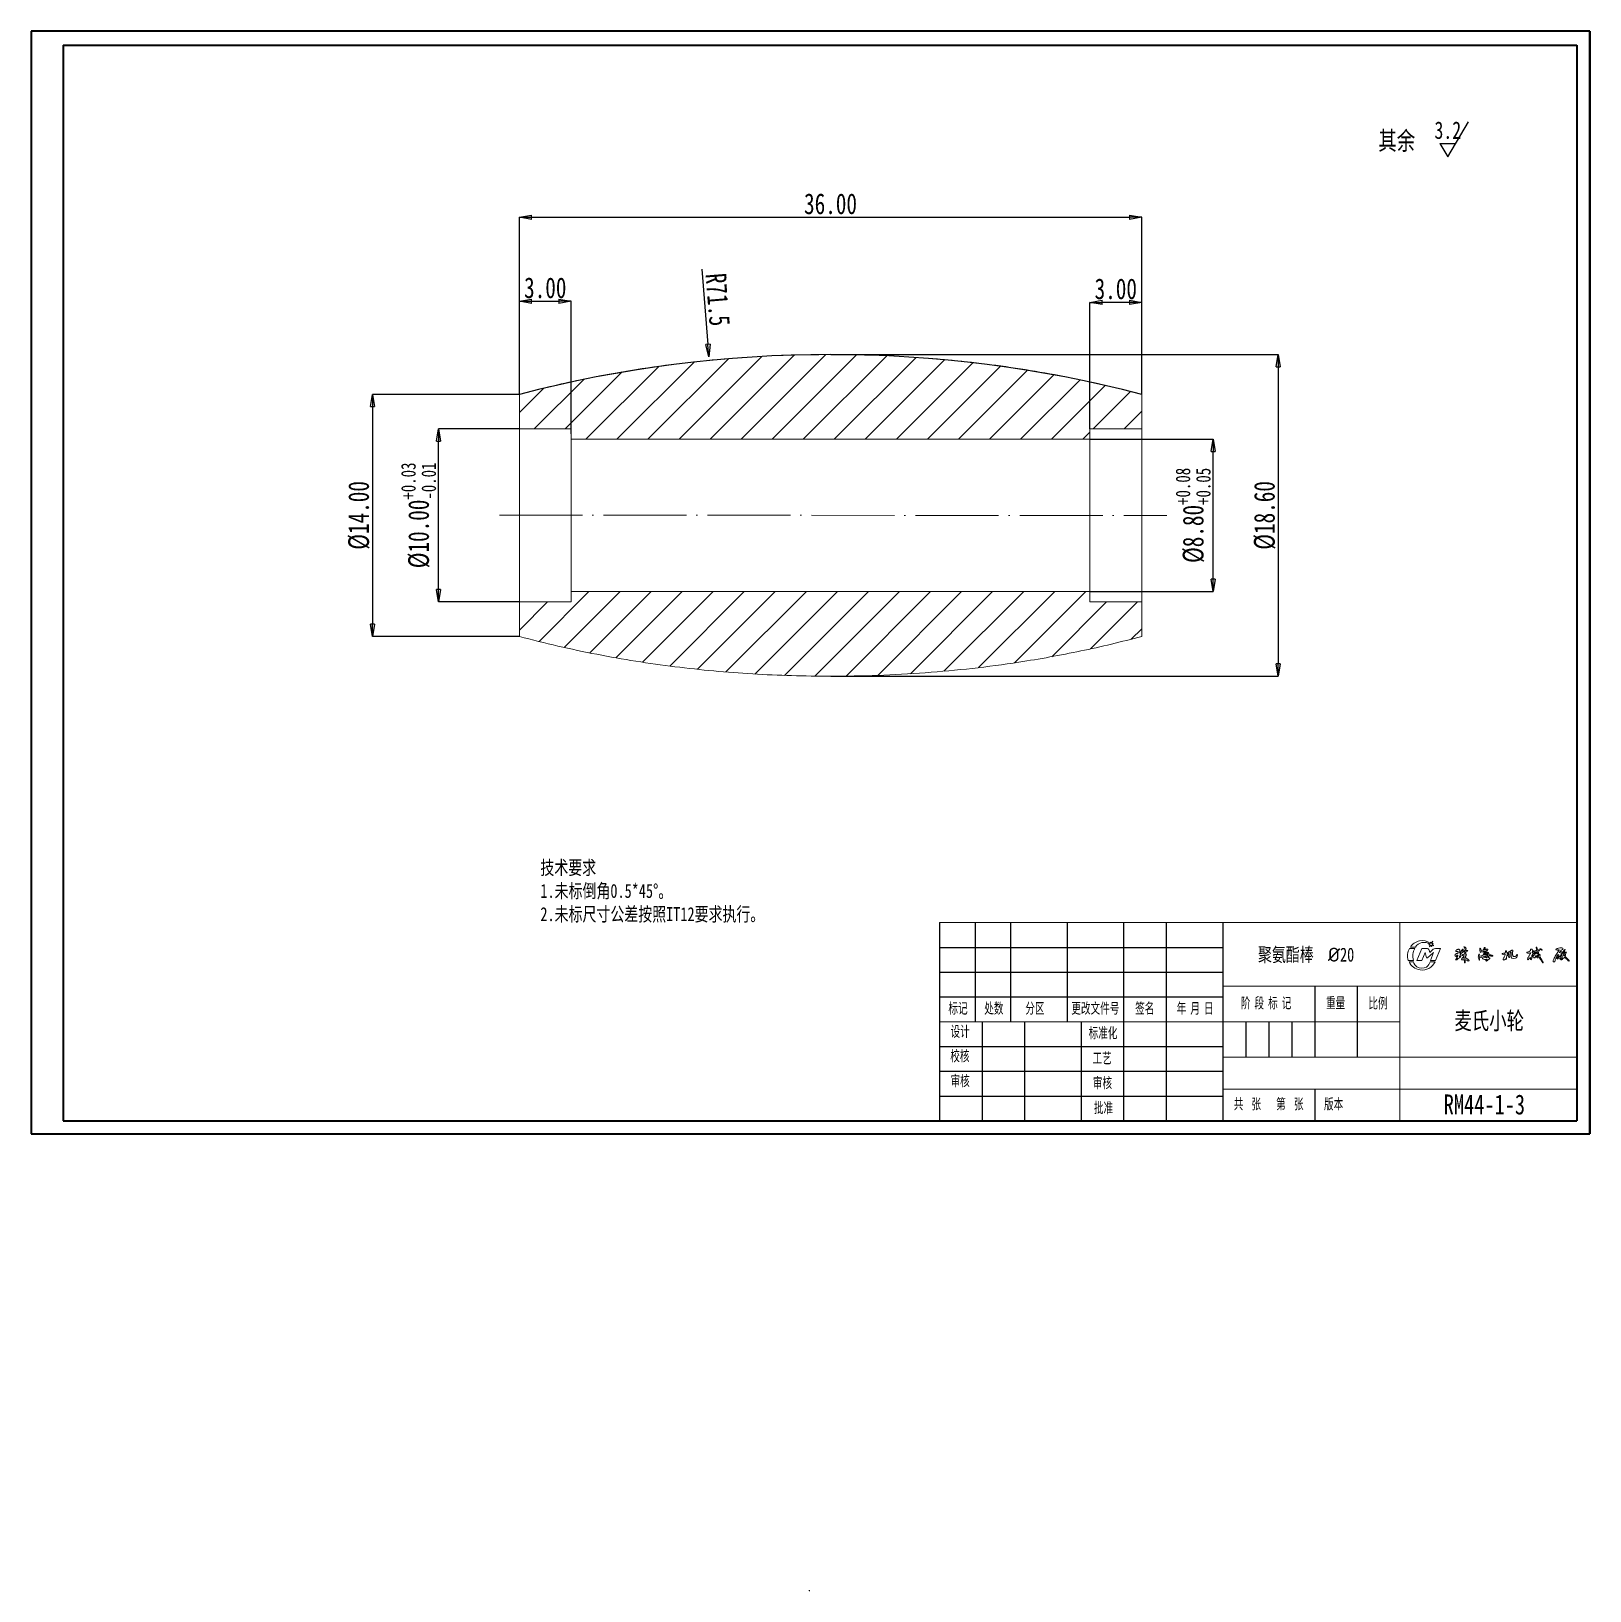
# Model space of a CAD drawing. Header units: millimetres. Extents: x 481 to 932, y -131 to 320.
import ezdxf

# ---------------------------------------------------------------- set-up
doc = ezdxf.new("R2010")
doc.units = ezdxf.units.MM
doc.header["$PDSIZE"] = -1
doc.linetypes.add('ACAD_ISO04W100', pattern=[30, 24, -3, 0, -3])
for name, color, linetype in [('10', 7, 'Continuous'), ('5', 7, 'Continuous'), ('9', 7, 'Continuous')]:
    doc.layers.add(name, color=color, linetype=linetype)
doc.layers.add('中心线', color=6, linetype='ACAD_ISO04W100', lineweight=0)
doc.styles.add('SLDTEXTSTYLE1', font='TXT', dxfattribs={"width": 0.75})
doc.dimstyles.new('SLDDIMSTYLE1', dxfattribs={"dimtxt": 3.5, "dimasz": 3.556, "dimexe": 0, "dimexo": 0.0625, "dimgap": 0.875, "dimtad": 1, "dimlfac": 0.2, "dimrnd": 1e-09, "dimzin": 4, "dimdsep": 46, "dimtxsty": 'SLDTEXTSTYLE1', "dimblk1": 'CLOSED', "dimblk2": 'CLOSED', "dimsah": 1, "dimcen": 0.09, "dimadec": 0, "dimazin": 1, "dimtfac": 1, "dimtofl": 0, "dimtmove": 0, "dimatfit": 3, "dimldrblk": 'CLOSED', "dimfxl": 1, "dimfrac": 2, "dimtolj": 1, "dimtzin": 12, "dimarcsym": 0})

# ---------------------------------------------------------------- blocks, each defined once
blk = doc.blocks.new('_Closed')
at = {"color": 0, "linetype": 'ByBlock', "lineweight": -2}
for p, q in [((-1, 0.166667), (0, 0)), ((-1, 0.166667), (-1, -0.166667)), ((0, 0), (-1, -0.166667)), ((0, 0), (-1, 0))]:
    blk.add_line(p, q, dxfattribs=at)
blk = doc.blocks.new('*D27')
at = {"color": 0, "lineweight": -2, "transparency": 16777216}
for p, q in [((622.33, 214.6), (622.33, 265.72)), ((625.89, 265.72), (798.78, 265.72)), ((802.33, 214.6), (802.33, 265.72))]:
    blk.add_line(p, q, dxfattribs=at)
at = {"layer": 'Defpoints', "color": 0, "transparency": 16777216}
for p in [(802.33, 265.72), (622.33, 214.54), (802.33, 214.54)]:
    blk.add_point(p, dxfattribs=at)
at = {"color": 0, "lineweight": -2, "transparency": 16777216, "xscale": 3.556, "yscale": 3.556, "zscale": 3.556, "rotation": 180}
blk.add_blockref('_Closed', (622.33, 265.72), dxfattribs=at)
at = {"color": 0, "lineweight": -2, "transparency": 16777216, "xscale": 3.556, "yscale": 3.556, "zscale": 3.556}
blk.add_blockref('_Closed', (802.33, 265.72), dxfattribs=at)
at = {"color": 0, "transparency": 16777216, "insert": (712.33, 269.6), "char_height": 6, "attachment_point": 5, "style": 'SLDTEXTSTYLE1'}
blk.add_mtext('\\A1;36.00', dxfattribs=at)
blk = doc.blocks.new('*D28')
at = {"color": 0, "lineweight": -2, "transparency": 16777216}
for p, q in [((622.27, 204.54), (598.95, 204.54)), ((598.95, 158.1), (598.95, 200.98)), ((622.27, 154.54), (598.95, 154.54))]:
    blk.add_line(p, q, dxfattribs=at)
at = {"layer": 'Defpoints', "color": 0, "transparency": 16777216}
for p in [(598.95, 204.54), (622.33, 204.54), (622.33, 154.54)]:
    blk.add_point(p, dxfattribs=at)
at = {"color": 0, "lineweight": -2, "transparency": 16777216, "xscale": 3.556, "yscale": 3.556, "zscale": 3.556}
for p, rotation in [((598.95, 204.54), 90), ((598.95, 154.54), 270)]:
    blk.add_blockref('_Closed', p, dxfattribs=dict(at, rotation=rotation))
at = {"color": 0, "transparency": 16777216, "insert": (593.18, 179.54), "char_height": 6, "attachment_point": 5, "rotation": 90, "style": 'SLDTEXTSTYLE1'}
blk.add_mtext('\\A1;%%C10.00{\\H0.7x;\\S+0.03^ -0.01;}', dxfattribs=at)
blk = doc.blocks.new('*D29')
at = {"color": 0, "lineweight": -2, "transparency": 16777216}
for p, q in [((622.27, 214.54), (579.84, 214.54)), ((579.84, 210.98), (579.84, 148.1)), ((622.27, 144.54), (579.84, 144.54))]:
    blk.add_line(p, q, dxfattribs=at)
at = {"layer": 'Defpoints', "color": 0, "transparency": 16777216}
for p in [(622.33, 214.54), (579.84, 144.54), (622.33, 144.54)]:
    blk.add_point(p, dxfattribs=at)
at = {"color": 0, "lineweight": -2, "transparency": 16777216, "xscale": 3.556, "yscale": 3.556, "zscale": 3.556}
for p, rotation in [((579.84, 214.54), 90), ((579.84, 144.54), 270)]:
    blk.add_blockref('_Closed', p, dxfattribs=dict(at, rotation=rotation))
at = {"color": 0, "transparency": 16777216, "insert": (575.97, 179.54), "char_height": 6, "attachment_point": 5, "rotation": 90, "style": 'SLDTEXTSTYLE1'}
blk.add_mtext('\\A1;%%C14.00', dxfattribs=at)
blk = doc.blocks.new('*D30')
at = {"color": 0, "lineweight": -2, "transparency": 16777216}
for p, q in [((787.4, 201.54), (822.96, 201.54)), ((822.96, 161.1), (822.96, 197.98)), ((787.4, 157.54), (822.96, 157.54))]:
    blk.add_line(p, q, dxfattribs=at)
at = {"layer": 'Defpoints', "color": 0, "transparency": 16777216}
for p in [(787.33, 201.54), (822.96, 201.54), (787.33, 157.54)]:
    blk.add_point(p, dxfattribs=at)
at = {"color": 0, "lineweight": -2, "transparency": 16777216, "xscale": 3.556, "yscale": 3.556, "zscale": 3.556}
for p, rotation in [((822.96, 201.54), 90), ((822.96, 157.54), 270)]:
    blk.add_blockref('_Closed', p, dxfattribs=dict(at, rotation=rotation))
at = {"color": 0, "transparency": 16777216, "insert": (817.19, 179.54), "char_height": 6, "attachment_point": 5, "rotation": 90, "style": 'SLDTEXTSTYLE1'}
blk.add_mtext('\\A1;%%C8.80{\\H0.7x;\\S+0.08^ +0.05;}', dxfattribs=at)
blk = doc.blocks.new('*D31')
at = {"color": 0, "lineweight": -2, "transparency": 16777216}
for p, q in [((712.4, 226.04), (841.8, 226.04)), ((841.8, 222.48), (841.8, 136.6)), ((712.4, 133.04), (841.8, 133.04))]:
    blk.add_line(p, q, dxfattribs=at)
at = {"layer": 'Defpoints', "color": 0, "transparency": 16777216}
for p in [(712.33, 226.04), (712.33, 133.04), (841.8, 133.04)]:
    blk.add_point(p, dxfattribs=at)
at = {"color": 0, "lineweight": -2, "transparency": 16777216, "xscale": 3.556, "yscale": 3.556, "zscale": 3.556}
for p, rotation in [((841.8, 226.04), 90), ((841.8, 133.04), 270)]:
    blk.add_blockref('_Closed', p, dxfattribs=dict(at, rotation=rotation))
at = {"color": 0, "transparency": 16777216, "insert": (837.92, 179.54), "char_height": 6, "attachment_point": 5, "rotation": 90, "style": 'SLDTEXTSTYLE1'}
blk.add_mtext('\\A1;%%C18.60', dxfattribs=at)
blk = doc.blocks.new('*D32')
at = {"color": 0, "lineweight": -2, "transparency": 16777216}
for p, q in [((622.33, 214.6), (622.33, 241.44)), ((625.89, 241.44), (633.78, 241.44)), ((637.33, 203.1), (637.33, 241.44))]:
    blk.add_line(p, q, dxfattribs=at)
at = {"layer": 'Defpoints', "color": 0, "transparency": 16777216}
for p in [(637.33, 241.44), (622.33, 214.54), (637.33, 203.04)]:
    blk.add_point(p, dxfattribs=at)
at = {"color": 0, "lineweight": -2, "transparency": 16777216, "xscale": 3.556, "yscale": 3.556, "zscale": 3.556, "rotation": 180}
blk.add_blockref('_Closed', (622.33, 241.44), dxfattribs=at)
at = {"color": 0, "lineweight": -2, "transparency": 16777216, "xscale": 3.556, "yscale": 3.556, "zscale": 3.556}
blk.add_blockref('_Closed', (637.33, 241.44), dxfattribs=at)
at = {"color": 0, "transparency": 16777216, "insert": (629.83, 245.31), "char_height": 6, "attachment_point": 5, "style": 'SLDTEXTSTYLE1'}
blk.add_mtext('\\A1;3.00', dxfattribs=at)
blk = doc.blocks.new('*D33')
at = {"color": 0, "lineweight": -2, "transparency": 16777216}
for p, q in [((787.33, 204.6), (787.33, 241.13)), ((798.78, 241.13), (790.89, 241.13)), ((802.33, 214.6), (802.33, 241.13))]:
    blk.add_line(p, q, dxfattribs=at)
at = {"layer": 'Defpoints', "color": 0, "transparency": 16777216}
for p in [(787.33, 241.13), (802.33, 214.54), (787.33, 204.54)]:
    blk.add_point(p, dxfattribs=at)
at = {"color": 0, "lineweight": -2, "transparency": 16777216, "xscale": 3.556, "yscale": 3.556, "zscale": 3.556, "rotation": 180}
blk.add_blockref('_Closed', (787.33, 241.13), dxfattribs=at)
at = {"color": 0, "lineweight": -2, "transparency": 16777216, "xscale": 3.556, "yscale": 3.556, "zscale": 3.556}
blk.add_blockref('_Closed', (802.33, 241.13), dxfattribs=at)
at = {"color": 0, "transparency": 16777216, "insert": (794.83, 245.01), "char_height": 6, "attachment_point": 5, "style": 'SLDTEXTSTYLE1'}
blk.add_mtext('\\A1;3.00', dxfattribs=at)
blk = doc.blocks.new('*D37')
at = {"color": 0, "lineweight": -2, "transparency": 16777216}
for p, q in [((675.12, 250.71), (676.89, 228.98)), ((706.18, -131.31), (706.36, -131.31)), ((706.27, -131.4), (706.27, -131.22))]:
    blk.add_line(p, q, dxfattribs=at)
at = {"layer": 'Defpoints', "color": 0, "transparency": 16777216}
for p in [(677.18, 225.43), (706.27, -131.31)]:
    blk.add_point(p, dxfattribs=at)
at = {"color": 0, "lineweight": -2, "transparency": 16777216, "xscale": 3.556, "yscale": 3.556, "zscale": 3.556, "rotation": 274.6620492325912}
blk.add_blockref('_Closed', (677.18, 225.43), dxfattribs=at)
at = {"color": 0, "transparency": 16777216, "insert": (679.72, 241.93), "char_height": 6, "attachment_point": 5, "rotation": 274.662, "style": 'SLDTEXTSTYLE1'}
blk.add_mtext('\\A1;R71.5', dxfattribs=at)

msp = doc.modelspace()

# ---------------------------------------------------------------- hatches: boundary and pattern name
h = msp.add_hatch()
h.set_pattern_fill('ANSI31', color=4, scale=2)
edge = h.paths.add_edge_path()
edge.add_spline(control_points=[(802.333, 214.54), (798.619, 215.495), (791.195, 217.403), (779.956, 219.762), (768.671, 221.757), (757.386, 223.352), (746.106, 224.573), (734.851, 225.423), (723.59, 225.945), (716.086, 226.009), (712.333, 226.04)], knot_values=[0, 0, 0, 0, 0.1264286, 0.2527024, 0.378531, 0.5042169, 0.6283973, 0.7525788, 0.8762889, 1, 1, 1, 1], degree=3, periodic=0)
edge.add_spline(control_points=[(712.333, 226.04), (707.76, 225.993), (698.619, 225.899), (684.949, 225.123), (671.351, 223.865), (659.336, 222.268), (648.879, 220.524), (639.965, 218.782), (631.107, 216.815), (625.258, 215.298), (622.333, 214.54)], knot_values=[0, 0, 0, 0, 0.1507882, 0.3013688, 0.4512839, 0.6009678, 0.7008775, 0.8007869, 0.9003936, 1, 1, 1, 1], degree=3, periodic=0)
edge.add_line((622.333, 214.54), (622.333, 204.54))
edge.add_line((622.333, 204.54), (637.333, 204.54))
edge.add_line((637.333, 204.54), (637.333, 201.54))
edge.add_line((637.333, 201.54), (712.333, 201.54))
edge.add_line((712.333, 201.54), (787.333, 201.54))
edge.add_line((787.333, 201.54), (787.333, 204.54))
edge.add_line((787.333, 204.54), (802.333, 204.54))
edge.add_line((802.333, 204.54), (802.333, 214.54))
edge = h.paths.add_edge_path()
edge.add_line((802.333, 154.54), (787.333, 154.54))
edge.add_line((787.333, 154.54), (787.333, 157.54))
edge.add_line((787.333, 157.54), (712.333, 157.54))
edge.add_line((712.333, 157.54), (637.333, 157.54))
edge.add_line((637.333, 157.54), (637.333, 154.54))
edge.add_line((637.333, 154.54), (622.333, 154.54))
edge.add_line((622.333, 154.54), (622.333, 144.54))
edge.add_spline(control_points=[(622.333, 144.54), (626.048, 143.586), (633.472, 141.678), (644.711, 139.318), (655.996, 137.323), (667.281, 135.728), (678.561, 134.507), (689.816, 133.658), (701.077, 133.135), (708.581, 133.072), (712.333, 133.04)], knot_values=[0, 0, 0, 0, 0.1264286, 0.2527024, 0.378531, 0.5042169, 0.6283973, 0.7525788, 0.8762889, 1, 1, 1, 1], degree=3, periodic=0)
edge.add_spline(control_points=[(712.333, 133.04), (716.907, 133.087), (726.048, 133.181), (739.718, 133.957), (753.316, 135.216), (765.331, 136.812), (775.788, 138.556), (784.702, 140.298), (793.56, 142.265), (799.409, 143.782), (802.333, 144.54)], knot_values=[0, 0, 0, 0, 0.1507882, 0.3013688, 0.4512839, 0.6009678, 0.7008775, 0.8007869, 0.9003936, 1, 1, 1, 1], degree=3, periodic=0)
edge.add_line((802.333, 144.54), (802.333, 154.54))

# ---------------------------------------------------------------- linework, layer by layer
for p, q in [((890.833, 283.211), (896.81, 293.372)), ((888.58, 287.042), (890.833, 283.211)), ((888.58, 287.042), (893.087, 287.042))]:
    msp.add_line(p, q)
at = {"color": 7, "linetype": 'Continuous', "lineweight": 15}
for p, q in [((622.333, 204.54), (622.333, 214.54)), ((802.333, 214.54), (802.333, 204.54)), ((622.333, 204.54), (637.333, 204.54)), ((622.333, 154.54), (622.333, 204.54)), ((637.333, 201.54), (637.333, 204.54)), ((787.333, 204.54), (802.333, 204.54)), ((787.333, 204.54), (787.333, 201.54)), ((802.333, 204.54), (802.333, 154.54)), ((637.333, 201.54), (712.333, 201.54)), ((637.333, 157.54), (637.333, 201.54)), ((712.333, 201.54), (787.333, 201.54)), ((787.333, 201.54), (787.333, 157.54)), ((637.333, 154.54), (622.333, 154.54)), ((622.333, 144.54), (622.333, 154.54)), ((712.333, 157.54), (637.333, 157.54)), ((637.333, 154.54), (637.333, 157.54)), ((787.333, 157.54), (712.333, 157.54)), ((787.333, 157.54), (787.333, 154.54)), ((802.333, 154.54), (787.333, 154.54)), ((802.333, 154.54), (802.333, 144.54))]:
    msp.add_line(p, q, dxfattribs=at)
msp.add_arc((712.333, -131.884), 357.924, 75.43666, 104.56334)
for points, knots in [([(622.333, 214.54), (625.258, 215.298), (631.107, 216.815), (639.965, 218.782), (648.879, 220.524), (659.336, 222.268), (671.351, 223.865), (684.949, 225.123), (698.619, 225.899), (707.76, 225.993), (712.333, 226.04)], [0, 0, 0, 0, 0.0996064, 0.1992131, 0.2991225, 0.3990322, 0.5487161, 0.6986312, 0.8492118, 1, 1, 1, 1]), ([(712.333, 226.04), (716.086, 226.009), (723.59, 225.945), (734.851, 225.423), (746.106, 224.573), (757.386, 223.352), (768.671, 221.757), (779.956, 219.762), (791.195, 217.403), (798.619, 215.495), (802.333, 214.54)], [0, 0, 0, 0, 0.1237111, 0.2474212, 0.3716027, 0.4957831, 0.621469, 0.7472976, 0.8735714, 1, 1, 1, 1]), ([(712.333, 133.04), (708.581, 133.072), (701.077, 133.135), (689.816, 133.658), (678.561, 134.507), (667.281, 135.728), (655.996, 137.323), (644.711, 139.318), (633.472, 141.678), (626.048, 143.586), (622.333, 144.54)], [0, 0, 0, 0, 0.1237111, 0.2474212, 0.3716027, 0.4957831, 0.621469, 0.7472976, 0.8735714, 1, 1, 1, 1]), ([(802.333, 144.54), (799.409, 143.782), (793.56, 142.265), (784.702, 140.298), (775.788, 138.556), (765.331, 136.812), (753.316, 135.216), (739.718, 133.957), (726.048, 133.181), (716.907, 133.087), (712.333, 133.04)], [0, 0, 0, 0, 0.0996064, 0.1992131, 0.2991225, 0.3990322, 0.5487161, 0.6986312, 0.8492118, 1, 1, 1, 1])]:
    msp.add_open_spline(points, degree=3, knots=knots, dxfattribs=at)
at = {"layer": '10', "color": 7, "lineweight": 15}
for p, q in [((876.946, 61.814), (876.946, 33.153)), ((825.766, 43.389), (928.127, 43.389)), ((743.876, 33.153), (876.946, 33.153)), ((876.946, 33.153), (876.946, 4.491)), ((825.766, 22.916), (928.127, 22.916)), ((825.766, 13.686), (928.127, 13.686))]:
    msp.add_line(p, q, dxfattribs=at)
at = {"layer": '5', "color": 7, "lineweight": 15}
for p, q in [((743.876, 61.814), (928.127, 61.814)), ((743.876, 61.814), (928.127, 61.814)), ((879.814, 54.352), (881.3, 54.352)), ((881.477, 54.698), (880.04, 54.699)), ((881.892, 50.875), (883.317, 54.335)), ((883.317, 54.335), (884.772, 54.335)), ((885.342, 55.374), (885.667, 55.59)), ((885.745, 55.348), (885.35, 55.348)), ((885.524, 54.792), (885.745, 55.348)), ((885.948, 55.245), (885.547, 54.777)), ((885.777, 55.82), (885.819, 56.124)), ((885.884, 56.137), (886.056, 55.845)), ((886.13, 54.93), (885.948, 55.245)), ((886.056, 55.845), (886.494, 56.389)), ((886.2, 55.27), (886.196, 54.947)), ((886.668, 55.105), (886.2, 55.27)), ((886.518, 56.374), (886.252, 55.752)), ((886.252, 55.752), (886.597, 55.743)), ((886.605, 55.717), (886.346, 55.523)), ((886.346, 55.523), (886.704, 55.164)), ((887.258, 54.335), (888.7, 54.335)), ((888.7, 54.335), (887.263, 50.865)), ((900.104, 54.32), (900.19, 54.367)), ((900.19, 54.367), (900.281, 54.322)), ((901.555, 54.221), (901.391, 54.084)), ((901.47, 54.611), (901.574, 54.591)), ((916.407, 54.647), (916.437, 54.737)), ((916.453, 54.546), (916.407, 54.647)), ((916.502, 54.212), (916.453, 54.546)), ((917.493, 54.229), (917.446, 54.125)), ((917.446, 54.125), (917.529, 54.032)), ((880.894, 50.876), (879.422, 50.87)), ((879.629, 50.49), (880.952, 50.49)), ((883.323, 50.875), (881.892, 50.875)), ((884.291, 53.162), (883.323, 50.875)), ((884.705, 51.598), (884.291, 53.162)), ((885.008, 51.598), (884.705, 51.598)), ((886.733, 53.115), (885.008, 51.598)), ((885.456, 53.875), (885.648, 53.195)), ((885.648, 53.195), (886.619, 54.104)), ((885.721, 50.49), (887.175, 50.49)), ((885.827, 50.865), (886.733, 53.115)), ((887.263, 50.865), (885.827, 50.865)), ((893.116, 51.079), (893.144, 51.17)), ((893.447, 52.32), (893.406, 52.266)), ((893.594, 52.083), (893.53, 51.877)), ((893.578, 51.742), (893.746, 52.236)), ((893.699, 52.943), (893.788, 52.996)), ((893.835, 53.421), (893.748, 53.468)), ((894.35, 53.013), (894.447, 53)), ((894.371, 52.036), (894.436, 52.116)), ((894.436, 52.116), (894.539, 52.105)), ((894.903, 51.076), (894.835, 51.151)), ((894.945, 52.326), (894.938, 52.422)), ((895.038, 52.291), (894.945, 52.326)), ((895.085, 53.616), (895.125, 53.533)), ((895.573, 52.232), (895.514, 52.295)), ((895.533, 51.566), (895.561, 51.125)), ((895.598, 51.677), (895.596, 51.749)), ((895.631, 50.917), (895.598, 51.677)), ((895.707, 50.123), (895.654, 50.202)), ((895.78, 53.421), (895.689, 53.46)), ((895.9, 50.239), (895.896, 50.148)), ((896.205, 53.54), (896.114, 53.499)), ((896.989, 50.833), (896.95, 50.756)), ((899.883, 52.745), (899.956, 52.789)), ((899.973, 50.922), (899.89, 50.932)), ((899.971, 51.607), (899.96, 51.51)), ((900.054, 51.664), (899.971, 51.607)), ((900.035, 50.998), (899.973, 50.922)), ((900.813, 51.731), (900.749, 51.796)), ((900.812, 51.625), (900.813, 51.731)), ((901.391, 54.084), (901.378, 53.98)), ((901.445, 52.499), (901.479, 52.456)), ((901.664, 53.178), (901.505, 52.565)), ((901.566, 51.739), (901.621, 51.819)), ((901.615, 53.484), (901.589, 53.563)), ((901.653, 52.032), (901.724, 52.08)), ((901.665, 52.774), (901.722, 53.044)), ((901.845, 52.826), (901.725, 52.74)), ((901.776, 52.702), (901.836, 52.749)), ((901.877, 52.753), (901.919, 52.717)), ((901.888, 50.793), (901.891, 50.886)), ((902.274, 52.48), (902.24, 52.261)), ((902.307, 52.129), (902.369, 52.62)), ((902.612, 51.182), (902.525, 51.154)), ((902.953, 51.326), (902.916, 51.229)), ((902.973, 51.595), (903.017, 51.521)), ((903.871, 52.243), (903.858, 52.139)), ((906.61, 52.678), (906.555, 52.734)), ((907.119, 52.677), (906.989, 52.612)), ((907.121, 51.011), (907.036, 50.987)), ((907.441, 52.692), (907.354, 52.745)), ((907.513, 51.364), (907.42, 51.366)), ((907.458, 52.565), (907.441, 52.692)), ((907.536, 51.234), (907.513, 51.364)), ((907.551, 53.578), (907.577, 53.686)), ((907.577, 53.686), (907.683, 53.685)), ((907.754, 51.179), (907.653, 51.126)), ((908.061, 53.095), (908.151, 53.004)), ((908.377, 53.243), (908.354, 53.132)), ((908.535, 51.706), (908.642, 51.696)), ((908.855, 52.981), (908.912, 53.078)), ((909.071, 53.239), (909.145, 53.189)), ((914.213, 51.147), (914.13, 51.066)), ((914.777, 51.589), (914.76, 51.696)), ((914.771, 53.756), (914.78, 53.989)), ((914.978, 51.116), (914.917, 51.039)), ((915.268, 53.049), (915.354, 53.014)), ((915.422, 52.675), (915.346, 52.651)), ((915.533, 53.673), (915.532, 53.577)), ((915.858, 53.109), (915.588, 52.826)), ((915.772, 51.863), (915.681, 51.916)), ((915.883, 51.605), (915.779, 51.626)), ((915.831, 52.759), (915.984, 52.923)), ((916.407, 53.372), (916.138, 53.292)), ((916.378, 53.157), (916.522, 53.18)), ((916.408, 52.192), (916.387, 52.294)), ((916.396, 52.795), (916.395, 52.881)), ((916.93, 53.459), (916.407, 53.372)), ((916.531, 51.903), (916.447, 51.851)), ((916.702, 52.088), (916.531, 51.903)), ((916.546, 53.176), (916.636, 53.089)), ((916.654, 51.862), (916.825, 51.895)), ((916.767, 52.398), (916.749, 52.376)), ((916.756, 52.854), (916.869, 52.886)), ((916.797, 53.884), (916.874, 53.811)), ((917.192, 52.551), (917.206, 52.44)), ((917.206, 52.44), (917.301, 52.356)), ((917.376, 52.654), (917.474, 52.628)), ((917.498, 52.104), (917.442, 52.015)), ((918.123, 53.956), (918.082, 54.068)), ((918.408, 50.154), (918.306, 50.128)), ((922.922, 52.424), (922.892, 52.505)), ((922.904, 51.691), (922.922, 51.798)), ((923.043, 51.52), (922.904, 51.691)), ((923.106, 53.127), (923.211, 53.11)), ((923.468, 51.52), (923.385, 51.447)), ((923.602, 52.752), (923.555, 52.634)), ((924.345, 52.756), (924.237, 52.76)), ((924.492, 53.321), (924.451, 53.209)), ((924.451, 53.209), (924.49, 53.13)), ((924.697, 54.008), (924.765, 53.92)), ((925.127, 53.291), (925.205, 53.207))]:
    msp.add_line(p, q, dxfattribs=at)
for centre, radius, start, end in [((883.271, 52.201), 4.072, 148.10678, 199.0712), ((883.43, 52.59), 3.993, 53.99854, 148.11308), ((885.699, 52.077), 4.953, 152.64769, 194.03749), ((884.007, 53.1), 2.993, 56.30183, 147.72417), ((884.821, 53.67), 0.667, 17.84837, 94.25997), ((885.35, 55.362), 0.0142, 123.59808, 270), ((885.537, 54.786), 0.0142, 158.25924, 319.48501), ((885.854, 56.119), 0.0354, 30.5695, 172.24527), ((886.161, 54.948), 0.0354, 210.0475, 359.33925), ((886.505, 56.38), 0.0142, 336.84757, 141.15035), ((886.596, 55.729), 0.0142, 306.89987, 88.42974), ((887.341, 53.109), 1.23, 93.88116, 125.93911), ((886.679, 55.139), 0.0354, 250.62338, 44.9943), ((893.893, 53.924), 0.23, 40.56591, 139.98771), ((895.243, 53.982), 0.174, 71.26752, 170.74483), ((895.174, 54.068), 0.147, 316.66988, 32.3132), ((895.628, 54.644), 0.132, 66.69586, 147.69693), ((895.49, 54.51), 0.206, 25.63936, 82.80869), ((894.695, 54.003), 1.148, 356.13915, 31.29985), ((895.666, 54.378), 0.387, 12.6009, 87.89792), ((895.392, 54.133), 0.731, 346.7386, 26.84101), ((900.557, 54.146), 0.485, 159.05098, 196.84599), ((900.47, 54.321), 0.189, 179.85433, 247.00262), ((899.609, 53.675), 0.918, 4.16649, 30.95386), ((894.799, 57.535), 7.256, 330.76649, 333.99261), ((896.059, 57.584), 6.175, 328.44852, 331.21479), ((901.363, 54.457), 0.304, 309.16772, 348.94294), ((899.588, 53.57), 2.233, 21.79876, 27.21515), ((902.62, 52.118), 2.029, 99.23738, 105.30645), ((902.278, 53.918), 0.203, 29.98959, 85.48529), ((915.065, 53.816), 0.334, 92.38317, 148.90354), ((914.877, 53.812), 0.38, 29.05936, 62.6982), ((916.484, 54.593), 0.151, 21.32184, 108.17619), ((919.204, 54.465), 2.714, 185.35467, 190.09043), ((915.95, 54.259), 0.78, 356.92747, 29.94288), ((918.345, 54.38), 1.625, 185.74219, 197.75807), ((917.578, 53.381), 0.852, 53.71884, 95.69989), ((923.51, 51.727), 2.763, 103.38514, 121.96981), ((923.526, 52.549), 1.977, 86.6853, 109.38389), ((923.718, 53.817), 0.71, 59.89747, 96.25219), ((923.929, 54.263), 0.223, 292.93388, 49.26034), ((883.304, 52.147), 4.031, 204.25819, 263.22268), ((882.987, 50.779), 2.055, 188.07778, 239.36943), ((883.479, 52.137), 4.046, 260.74299, 335.98713), ((882.343, 51.561), 3.543, 312.06403, 342.41098), ((893.225, 52.398), 0.308, 111.73471, 250.43201), ((892.4, 54.3), 1.766, 293.74076, 304.37866), ((893.394, 52.645), 1.591, 259.91518, 270.87813), ((892.682, 51.188), 1.019, 52.03613, 64.44068), ((896.004, 49.103), 3.528, 135.77997, 144.14487), ((893.462, 53.523), 0.299, 115.88205, 173.9154), ((893.42, 53.929), 0.453, 235.55963, 273.09561), ((894.663, 53.473), 2.008, 227.57647, 233.63482), ((893.468, 53.786), 0.137, 90.16643, 177.15274), ((893.744, 52.298), 0.646, 94.00789, 122.49705), ((893.524, 52.248), 0.12, 171.39316, 285.58996), ((893.389, 51.45), 0.397, 274.20871, 318.69402), ((893.614, 54.083), 0.63, 254.45682, 282.35154), ((893.539, 52.273), 0.103, 67.96471, 152.63215), ((893.747, 53.739), 0.334, 95.00357, 146.77594), ((893.494, 51.888), 0.0381, 236.67345, 342.78491), ((893.133, 51.879), 0.465, 317.34984, 342.87309), ((893.558, 52.095), 0.0381, 342.78491, 91.18323), ((893.435, 52.924), 0.573, 284.42988, 294.48738), ((893.675, 52.35), 0.0518, 338.4925, 93.47325), ((894.909, 50.264), 1.532, 123.39982, 142.88236), ((893.643, 52.262), 0.106, 345.40153, 40.67624), ((893.24, 53.193), 0.582, 340.21454, 1.49825), ((893.354, 53.344), 0.488, 343.75878, 9.03261), ((892.456, 54.254), 3.153, 300.69424, 306.31765), ((893.437, 52.807), 1.415, 55.36323, 63.54781), ((893.781, 52.342), 0.582, 317.22654, 337.38014), ((894.228, 52.103), 0.157, 262.75607, 335.03996), ((895.257, 54.411), 1.107, 203.40216, 213.911), ((895.135, 53.366), 0.861, 170.36434, 204.19773), ((893.935, 53.722), 0.41, 328.87571, 9.96208), ((893.965, 52.401), 0.453, 321.28638, 0.14287), ((895.159, 50.883), 1.178, 125.14715, 135.17814), ((894.595, 52.443), 0.182, 96.06335, 192.77441), ((893.938, 53.277), 0.579, 331.4243, 351.08691), ((894.41, 51.998), 0.168, 295.09104, 39.4683), ((894.77, 53.087), 0.279, 117.42123, 158.79048), ((894.826, 52.624), 0.331, 90.76751, 143.3679), ((894.368, 52.707), 0.224, 338.26911, 30.74864), ((894.905, 53.288), 0.267, 126.9119, 170.0414), ((893.466, 54.112), 1.417, 334.47962, 342.72974), ((895.803, 53.172), 1.113, 131.13318, 152.18921), ((894.49, 53.69), 0.807, 294.24208, 316.26159), ((893.82, 51.466), 1.063, 342.7667, 353.93769), ((895.046, 51.294), 0.18, 96.00648, 160.44021), ((895.194, 52.327), 1.285, 256.86891, 284.61724), ((895.296, 52.01), 0.546, 99.81165, 131.03223), ((893.611, 52.868), 1.988, 315.43317, 324.4382), ((895.273, 52.638), 0.419, 235.83347, 305.07277), ((896.116, 52.101), 1.466, 127.31067, 135.32762), ((895.67, 53.457), 0.607, 145.51709, 164.82413), ((895.452, 52.905), 0.708, 93.20974, 117.52757), ((894.26, 54.529), 1.166, 321.3255, 331.19696), ((895.339, 52.414), 0.191, 72.56929, 135.4047), ((895.044, 53.761), 0.526, 290.38055, 312.91964), ((901.547, 46.562), 8.151, 138.66815, 140.81882), ((895.411, 52.922), 0.326, 267.43343, 338.97668), ((895.438, 53.781), 0.407, 264.95169, 308.03305), ((895.644, 53.301), 0.388, 81.92744, 126.67163), ((895.075, 52.305), 0.503, 314.20692, 351.58046), ((895.359, 51.736), 0.132, 312.80177, 359.72413), ((895.496, 51.649), 0.0481, 191.77564, 274.76943), ((895.546, 51.719), 0.0579, 30.37273, 163.99607), ((895.495, 51.563), 0.0381, 3.57579, 82.82114), ((895.522, 51.122), 0.0381, 264.40984, 3.57579), ((892.031, 50.446), 3.63, 356.16, 7.45446), ((895.63, 53.887), 0.214, 288.53917, 10.41098), ((895.741, 50.598), 0.476, 265.92367, 288.99747), ((902.009, 51.957), 6.351, 169.54971, 172.32807), ((894.833, 53.313), 0.953, 347.61238, 6.50537), ((896.446, 50.777), 0.6, 152.93266, 192.2151), ((896.165, 50.398), 0.309, 170.8204, 210.91739), ((894.994, 50.546), 0.871, 353.48882, 6.8611), ((895.984, 50.861), 0.203, 53.29979, 111.01202), ((896.574, 51.8), 0.644, 166.95309, 194.40932), ((893.554, 53.001), 2.615, 336.20184, 340.66322), ((896.917, 52.93), 1.613, 233.13321, 244.16571), ((896.463, 52.836), 0.448, 159.46151, 185.23184), ((896.737, 53.414), 0.949, 220.65354, 233.05021), ((896.222, 52.167), 0.204, 130.87673, 189.16745), ((897.647, 52.916), 1.605, 166.56195, 177.22767), ((896.645, 53.319), 0.56, 161.24927, 183.02782), ((895.976, 52.563), 0.266, 294.8967, 339.12946), ((896.345, 53.92), 0.246, 169.41921, 216.93768), ((895.944, 50.256), 0.784, 40.42099, 78.10447), ((896.301, 54.401), 0.648, 256.37479, 283.87397), ((893.922, 51.847), 2.385, 15.08818, 19.81229), ((896.261, 54.122), 0.585, 264.49128, 284.4301), ((894.786, 48.977), 2.881, 40.12015, 60.26806), ((893.98, 57.081), 4.281, 304.54577, 308.42677), ((896.498, 53.546), 0.231, 52.06811, 100.59966), ((896.751, 50.996), 0.312, 227.82776, 309.58112), ((900.194, 51.88), 0.522, 172.67696, 206.24608), ((897.616, 52.485), 2.13, 345.35926, 353.68154), ((903.182, 52.062), 3.48, 186.8083, 198.94544), ((900.441, 52.08), 0.729, 150.43685, 166.48195), ((898.541, 52.918), 1.354, 339.33731, 352.68595), ((900.388, 52.165), 0.502, 165.44538, 199.15041), ((899.301, 52.608), 0.679, 332.22312, 15.46446), ((899.077, 56.499), 4.575, 280.54822, 288.24676), ((898.895, 51.093), 1.144, 355.24294, 21.39194), ((899.888, 54.054), 2.395, 273.97991, 278.85581), ((901.563, 54.05), 1.471, 181.72603, 206.7303), ((903.042, 54.372), 2.962, 199.4082, 203.32193), ((900.661, 51.026), 0.775, 83.52515, 121.48032), ((900.068, 53.665), 0.531, 298.71089, 345.13535), ((900.338, 53.319), 1.178, 278.35182, 308.34024), ((901.88, 53.988), 1.378, 190.29648, 199.45662), ((901.099, 51.589), 0.289, 172.86773, 253.42089), ((902.042, 53.338), 1.121, 144.34957, 170.68907), ((899.252, 52.922), 1.786, 13.13159, 19.52313), ((901.111, 53.445), 0.167, 224.4428, 331.22424), ((900.341, 48.418), 2.973, 70.91261, 76.87081), ((900.702, 52.676), 0.461, 322.56195, 347.73017), ((901.999, 52.227), 0.915, 144.60088, 157.4718), ((901.358, 51.924), 0.159, 147.82, 225.32738), ((902.047, 50.069), 2.107, 91.09513, 113.0134), ((901.845, 53.731), 2.011, 252.69997, 262.0361), ((900.683, 53.083), 0.656, 330.18511, 347.99972), ((901.447, 53.304), 0.199, 102.74047, 162.33987), ((901.708, 51.954), 0.828, 241.49331, 269.79703), ((903.535, 51.813), 2.484, 143.38742, 152.8231), ((901.53, 54.239), 0.301, 239.46341, 298.59173), ((901.551, 53.37), 0.196, 78.85274, 139.1547), ((901.913, 52.134), 0.594, 133.38991, 142.03165), ((901.595, 52.953), 0.51, 256.87561, 276.74517), ((900.343, 53.869), 1.329, 334.36531, 343.16404), ((902.309, 51.825), 0.688, 162.46075, 180.49175), ((901.675, 52.536), 0.0922, 257.35369, 8.59842), ((902.312, 52.841), 0.731, 135.77568, 152.49696), ((901.703, 52.771), 0.0378, 174.36274, 305.45423), ((901.687, 54.28), 0.305, 267.65225, 307.84646), ((901.997, 49.51), 1.643, 82.33881, 100.222), ((901.859, 52.956), 0.163, 132.13492, 147.01586), ((901.555, 51.631), 0.479, 30.60002, 69.33977), ((901.905, 52.922), 0.219, 87.96358, 135.13708), ((902.575, 52.637), 0.814, 177.83307, 186.1836), ((901.799, 52.672), 0.0378, 128.13944, 185.70466), ((904.223, 52.047), 2.762, 145.28134, 151.83317), ((901.86, 52.719), 0.0378, 62.84712, 128.13944), ((901.707, 53.059), 0.271, 300.7695, 314.15184), ((902.162, 52.982), 1.095, 94.04097, 105.21873), ((902.063, 50.889), 0.2, 208.77301, 271.37545), ((902.063, 50.388), 0.527, 86.44899, 109.08666), ((902.45, 51.888), 1.123, 110.46738, 119.5821), ((897.346, 53.037), 4.765, 343.36215, 345.88869), ((902.107, 51.906), 0.304, 230.0997, 288.7629), ((901.297, 54.443), 1.44, 295.31345, 303.35768), ((902.778, 53.379), 1.085, 217.59684, 226.2384), ((901.861, 53.857), 0.254, 291.27437, 335.76256), ((901.784, 53.297), 1.143, 281.26614, 291.01765), ((902.167, 52.666), 0.156, 206.74106, 293.2294), ((902.191, 52.805), 0.19, 358.35224, 134.77651), ((902.122, 50.969), 0.285, 259.12262, 341.84204), ((902.253, 52.955), 0.329, 48.73299, 120.01574), ((902.165, 54.22), 0.473, 261.14893, 286.60528), ((902.08, 51.067), 0.153, 275.85777, 27.63047), ((902.203, 52.266), 0.0378, 255.96963, 351.74296), ((902.11, 51.759), 0.17, 304.08962, 16.85772), ((902.237, 52.486), 0.0378, 351.74296, 101.99256), ((901.526, 52.051), 0.786, 341.9753, 5.65657), ((901.842, 54.219), 0.644, 315.36404, 341.91805), ((901.849, 52.745), 0.535, 346.49377, 5.8595), ((902.074, 51.204), 0.454, 314.57212, 353.66859), ((902.26, 52.763), 0.487, 28.24187, 64.4197), ((903.589, 51.782), 1.016, 155.57345, 184.64559), ((902.75, 51.946), 0.301, 234.80046, 273.26907), ((902.685, 51.72), 0.543, 262.30006, 295.26022), ((902.777, 51.903), 0.32, 74.17181, 110.67067), ((902.585, 52.867), 0.164, 338.24435, 50.47087), ((902.976, 52.72), 0.254, 160.09577, 229.41631), ((902.588, 50.467), 1.192, 71.13597, 81.36517), ((903.046, 54.029), 1.52, 261.08588, 268.85479), ((902.988, 51.144), 1.075, 74.94063, 96.59662), ((903.604, 51.22), 0.66, 152.8165, 170.71013), ((902.328, 46.779), 5.77, 78.08665, 83.14928), ((903.812, 53.508), 1.434, 247.66272, 259.89858), ((903.488, 51.935), 0.492, 38.77309, 86.38804), ((903.654, 52.499), 0.413, 256.86653, 299.54845), ((906.702, 52.711), 0.149, 88.61056, 171.00204), ((907.173, 54.791), 2.187, 255.08217, 265.17792), ((905.793, 56.889), 4.132, 282.75949, 289.69337), ((907.414, 51.181), 0.551, 142.60953, 185.5261), ((908.514, 52.944), 2.453, 227.76456, 232.93961), ((903.837, 53.563), 3.747, 326.89245, 332.27689), ((906.377, 55.682), 3.095, 283.87896, 288.39849), ((906.722, 51.651), 0.754, 301.92472, 337.74683), ((905.834, 52.791), 1.64, 323.66249, 352.08888), ((907.143, 53.431), 0.434, 275.53426, 19.80089), ((907.652, 51.242), 0.116, 183.7166, 270.64392), ((907.176, 53.207), 0.698, 8.57633, 43.3212), ((906.948, 51.557), 0.889, 334.88556, 4.48875), ((910.388, 51.604), 2.553, 174.6877, 179.49849), ((909.997, 51.397), 2.196, 150.74152, 168.3445), ((908.152, 53.374), 0.293, 192.53939, 251.94565), ((908.501, 52.624), 0.448, 157.77031, 200.13057), ((907.799, 52.997), 0.352, 324.71284, 1.10896), ((909.051, 52.185), 0.705, 176.21977, 222.91089), ((903.267, 52.822), 5.114, 353.37041, 358.4457), ((907.105, 52.835), 1.284, 353.22326, 13.37655), ((908.778, 52.705), 0.67, 97.62492, 126.71996), ((908.452, 52.025), 0.38, 299.96091, 333.97474), ((908.565, 53.687), 0.341, 291.38328, 329.59079), ((909.615, 52.358), 0.855, 168.09333, 190.89099), ((913.172, 52.262), 4.397, 180.85757, 185.26996), ((902.692, 53.801), 6.216, 348.24412, 352.41924), ((908.089, 54.74), 1.447, 302.1333, 311.08782), ((908.18, 53.958), 1.144, 309.7516, 321.08318), ((911.05, 50.746), 3.531, 121.01497, 124.68213), ((906.905, 52.74), 2.284, 359.98446, 11.3371), ((913.19, 52.627), 4.002, 178.38568, 183.24953), ((906.067, 52.1), 3.141, 1.34932, 5.47816), ((910.113, 52.075), 0.911, 173.7747, 209.46668), ((909.43, 53.631), 0.244, 345.38413, 144.80873), ((908.566, 50.57), 1.299, 44.49478, 54.49986), ((909.909, 53.156), 1.727, 256.03282, 286.0682), ((913.24, 52.841), 3.681, 171.97534, 186.07816), ((909.025, 52.181), 0.616, 5.2333, 26.02074), ((908.633, 53.796), 1.058, 335.38476, 347.64566), ((909.797, 52.236), 0.157, 179.65304, 263.12671), ((909.958, 52.263), 0.257, 225.36565, 276.03531), ((910.09, 53.116), 1.113, 264.62119, 299.72766), ((910.168, 52.286), 0.82, 285.56644, 4.42241), ((910.497, 52.363), 0.258, 304.03292, 19.3571), ((910.954, 52.286), 0.269, 97.374, 142.60412), ((910.774, 52.394), 0.215, 348.07803, 47.47698), ((913.844, 53.174), 0.17, 164.68104, 236.53228), ((912.784, 56.88), 3.769, 283.75338, 299.43994), ((913.991, 53.538), 0.559, 244.58666, 279.90362), ((914.936, 51.314), 1.006, 168.75715, 188.62986), ((914.204, 51.441), 0.382, 226.63108, 258.92644), ((914.573, 51.181), 0.705, 133.79354, 152.12619), ((919.386, 48.702), 6.086, 146.2824, 150.59117), ((914.208, 53.99), 1.011, 263.10676, 289.05182), ((914.921, 50.858), 0.765, 132.11322, 157.7573), ((911.843, 53.52), 2.869, 329.85284, 336.70089), ((914.311, 51.765), 0.353, 285.90802, 322.94314), ((918.278, 50.513), 4.237, 146.00988, 153.76073), ((914.509, 53.504), 0.47, 273.57476, 301.33654), ((914.838, 51.436), 0.272, 106.80552, 154.70226), ((914.526, 53.828), 0.255, 295.73802, 343.67734), ((914.567, 52.981), 0.223, 333.32896, 33.04183), ((915.555, 51.453), 0.79, 170.09056, 187.70482), ((915.156, 51.339), 0.384, 178.86858, 231.52787), ((914.764, 51.391), 0.348, 307.91305, 3.57718), ((916.69, 51.572), 1.586, 177.52003, 185.77892), ((912.897, 51.915), 2.225, 352.93608, 1.78853), ((915.737, 52.033), 0.618, 132.14254, 184.52517), ((914.525, 52.987), 1.22, 34.18843, 55.84857), ((915.605, 53.211), 0.374, 136.29963, 205.60617), ((915.509, 52.121), 0.204, 40.82293, 171.14546), ((915.565, 52.145), 0.257, 178.40215, 296.86375), ((915.501, 52.545), 0.187, 145.75587, 196.87612), ((915.271, 53.82), 0.357, 280.30258, 317.03011), ((915.618, 52.961), 0.269, 120.06604, 168.66267), ((915.727, 52.508), 0.348, 113.55705, 151.15416), ((915.983, 52.912), 0.574, 117.32381, 150.67009), ((915.692, 52.423), 0.171, 260.33848, 339.3398), ((915.966, 53.328), 0.263, 85.12581, 159.15713), ((916.234, 51.758), 0.473, 167.22594, 196.26337), ((915.861, 52.731), 0.0415, 136.79223, 219.18543), ((915.54, 52.514), 0.347, 334.11276, 33.40374), ((916.079, 52.914), 0.295, 101.59953, 138.47708), ((916.447, 50.511), 1.231, 106.59712, 117.29771), ((916.015, 52.894), 0.0415, 50.34535, 136.79223), ((915.64, 54.926), 1.38, 284.62522, 298.58625), ((915.98, 53.304), 0.109, 291.61523, 331.22067), ((916.832, 53.688), 1.098, 223.91936, 233.06684), ((916.176, 53.162), 0.135, 106.57999, 138.65368), ((915.359, 52.078), 0.832, 332.27933, 356.40053), ((916.289, 52.883), 0.138, 211.8628, 320.3412), ((916.508, 51.997), 0.32, 112.33808, 174.96964), ((916.255, 54.273), 0.56, 274.63376, 297.53629), ((916.594, 53.05), 0.261, 162.39629, 220.38071), ((916.385, 53.116), 0.0415, 98.9286, 162.02323), ((917.155, 52.104), 0.751, 173.2568, 199.67777), ((916.35, 53.897), 0.204, 323.57903, 26.99106), ((916.528, 53.139), 0.0415, 63.95188, 98.9286), ((916.661, 51.821), 0.0415, 100.81612, 189.86149), ((918.046, 52.809), 1.739, 214.91395, 222.13171), ((916.965, 53.109), 0.33, 183.43577, 230.57471), ((916.253, 52.309), 0.501, 333.79983, 7.70906), ((916.815, 52.34), 0.699, 265.22559, 302.16234), ((916.932, 52.329), 0.179, 86.59074, 157.39669), ((917.013, 52.906), 0.307, 84.32528, 129.54923), ((916.095, 52.867), 0.774, 1.34784, 20.86675), ((916.709, 52.384), 0.503, 283.29535, 322.17982), ((916.768, 54.441), 0.639, 279.60894, 299.35701), ((916.841, 54.065), 0.612, 278.36914, 309.82239), ((916.516, 52.166), 0.547, 13.91894, 38.73773), ((915.714, 52.789), 1.395, 358.63909, 17.65342), ((916.861, 52.128), 0.251, 347.88195, 42.25172), ((917.148, 53.612), 0.281, 35.28434, 103.784), ((918.078, 53.029), 1.006, 195.79593, 208.35528), ((917.224, 51.607), 0.146, 17.36706, 104.68947), ((920.876, 50.811), 4.585, 139.74669, 142.61696), ((916.952, 52.602), 0.427, 324.84653, 6.92606), ((919.436, 52.564), 2.265, 203.80113, 217.99314), ((919.972, 53.089), 2.748, 203.01254, 219.36768), ((917.129, 52.35), 0.444, 326.39261, 38.84945), ((918.157, 54.639), 0.874, 224.06332, 255.8517), ((916.644, 50.224), 1.381, 29.24927, 43.23074), ((914.862, 49.349), 3.592, 23.02971, 33.77647), ((919.452, 51.521), 1.719, 201.2342, 216.21796), ((917.835, 54.091), 0.318, 289.88514, 334.75238), ((917.17, 49.753), 1.169, 29.13681, 40.08432), ((921.883, 53.379), 4.549, 215.24554, 219.50841), ((918.527, 50.389), 0.341, 191.22426, 229.74851), ((917.786, 50.256), 0.63, 350.69717, 21.33761), ((921.571, 50.637), 0.28, 144.17237, 214.89385), ((921.526, 50.756), 0.334, 236.57187, 353.53592), ((919.758, 51.696), 1.822, 330.5705, 344.60798), ((925.884, 49.509), 4.69, 150.49191, 158.70448), ((927.775, 49.183), 6.529, 144.39322, 156.18351), ((923.892, 50.427), 2.054, 156.17451, 171.84725), ((919.639, 52.459), 2.661, 333.14693, 340.4125), ((922.352, 54.258), 0.358, 211.526, 265.05364), ((923.067, 51.408), 0.935, 149.57008, 170.24812), ((920.576, 53.225), 2.155, 321.42723, 333.3333), ((922.587, 54.507), 0.661, 246.3551, 266.49125), ((922.717, 51.551), 0.283, 170.36269, 258.35962), ((923.211, 51.662), 0.775, 126.85048, 184.77042), ((927.843, 49.718), 6.29, 142.57197, 148.72607), ((922.985, 52.153), 0.494, 128.70562, 167.67336), ((922.936, 52.931), 0.995, 93.92541, 113.05638), ((922.54, 51.517), 0.271, 296.26699, 7.90397), ((922.689, 51.913), 0.625, 70.99544, 91.21424), ((922.998, 52.15), 0.285, 105.64458, 152.31163), ((924.004, 51.686), 1.203, 175.57336, 186.27583), ((923.379, 51.593), 0.603, 119.67298, 162.09876), ((921.977, 54.08), 1.025, 328.24474, 340.39086), ((922.954, 53.68), 0.258, 57.68166, 109.54099), ((922.878, 52.051), 0.257, 279.859, 329.55007), ((924.113, 52.804), 1.496, 133.02447, 141.47338), ((922.648, 50.756), 0.86, 32.44039, 62.65213), ((923.673, 50.999), 1.266, 82.49047, 117.89979), ((923.073, 52.111), 0.192, 277.86904, 342.46026), ((923.26, 53.143), 0.154, 103.22258, 185.78051), ((923.976, 52.913), 0.79, 142.55764, 165.52461), ((923.671, 53.188), 0.458, 124.03824, 166.83196), ((923.176, 51.568), 0.492, 28.2798, 80.59196), ((922.973, 52.687), 0.799, 45.42807, 61.96929), ((923.842, 51.608), 0.609, 219.82796, 272.67461), ((923.667, 51.508), 0.288, 192.14943, 281.43708), ((924.688, 52.459), 1.689, 127.55775, 138.95119), ((923.177, 51.842), 0.434, 312.22426, 354.53917), ((923.588, 53.413), 0.166, 250.82895, 328.87951), ((923.692, 52.726), 0.165, 213.84895, 289.59587), ((923.507, 53.108), 0.368, 284.86175, 320.05275), ((923.341, 54.608), 0.87, 291.36547, 320.75735), ((923.677, 51.39), 0.171, 285.82337, 359.73893), ((923.867, 53), 0.355, 57.89123, 112.61628), ((923.499, 51.12), 1.472, 62.90644, 80.31864), ((923.508, 53.381), 0.582, 298.95203, 321.00139), ((923.616, 52.029), 0.316, 344.00346, 45.24173), ((920.329, 52.073), 3.585, 348.99341, 354.35643), ((923.653, 51.424), 0.477, 297.09266, 351.0472), ((923.324, 51.892), 0.598, 343.37318, 4.79056), ((923.871, 53.203), 0.209, 295.25267, 27.83355), ((924.374, 51.359), 0.251, 132.8218, 182.25923), ((924.438, 52.939), 0.269, 173.56539, 221.70524), ((926.512, 52.518), 2.384, 158.37591, 169.09229), ((924.258, 52.251), 0.2, 19.14625, 116.08979), ((924.313, 51.705), 0.195, 236.10494, 304.29465), ((924.874, 53.312), 0.585, 149.67755, 171.63458), ((924.553, 52.532), 0.306, 72.4547, 132.90662), ((924.673, 53.592), 0.305, 134.76416, 177.12423), ((921.664, 54.587), 4.107, 312.19317, 316.66432), ((924.645, 52.363), 0.203, 193.22324, 255.94484), ((924.713, 53.746), 0.262, 93.49946, 166.2315), ((924.959, 52.037), 1.19, 102.49944, 113.25453), ((923.083, 53.993), 1.561, 334.51803, 342.68356), ((924.023, 54.039), 0.751, 317.14152, 350.82555), ((924.402, 52.326), 0.251, 320.17858, 12.47358), ((921.73, 52.584), 2.925, 356.01313, 4.70489), ((923.68, 50.094), 1.936, 49.86849, 59.86227), ((924.894, 52.956), 0.31, 86.97612, 128.36632), ((923.501, 52.319), 1.334, 347.3147, 356.93361), ((927.994, 54.874), 4.279, 221.73635, 227.72098), ((924.408, 52.491), 0.489, 330.1538, 9.64947), ((925.469, 52.702), 0.593, 149.89594, 192.59769), ((925.048, 53.03), 0.273, 73.34155, 120.35971), ((932.061, 58.378), 9.858, 223.64523, 226.8958), ((924.898, 53.323), 0.329, 280.20216, 339.20847), ((911.563, 38.454), 18.957, 42.33545, 44.36126), ((923.447, 48.951), 2.915, 45.44785, 49.88656), ((926.101, 51.248), 0.648, 199.81102, 248.88841), ((921.733, 47.275), 5.508, 39.85673, 45.75202), ((925.815, 50.782), 0.148, 291.03733, 9.09892), ((883.417, 52.037), 3.367, 243.98588, 292.70965)]:
    msp.add_arc(centre, radius, start, end, dxfattribs=at)
at = {"layer": '9', "color": 7, "lineweight": 40}
for p, q in [((931.922, 319.537), (481.153, 319.537)), ((481.153, 319.537), (481.153, 0.7)), ((931.922, 0.7), (931.922, 319.537)), ((931.922, 319.537), (931.922, 0.7)), ((490.422, 315.469), (928.133, 315.469)), ((490.422, 315.469), (490.422, 4.491)), ((928.133, 315.469), (928.133, 4.491)), ((481.153, 0.7), (931.922, 0.7)), ((490.422, 4.491), (928.133, 4.491))]:
    msp.add_line(p, q, dxfattribs=at)
at = {"layer": '9', "color": 7}
for p, q in [((743.876, 61.814), (743.876, 4.491)), ((754.113, 61.814), (754.113, 33.153)), ((764.349, 61.814), (764.349, 33.153)), ((780.727, 61.814), (780.727, 33.153)), ((797.104, 61.814), (797.104, 4.491)), ((809.388, 61.814), (809.388, 4.491)), ((825.766, 61.814), (825.766, 4.491)), ((743.876, 54.649), (825.766, 54.649)), ((743.876, 47.483), (825.766, 47.483)), ((852.38, 43.389), (852.38, 22.916)), ((864.663, 43.389), (864.663, 22.916)), ((743.876, 40.318), (825.766, 40.318)), ((756.16, 33.153), (756.16, 4.491)), ((768.443, 33.153), (768.443, 4.491)), ((784.821, 33.153), (784.821, 4.491)), ((832.419, 33.153), (832.419, 22.916)), ((839.073, 33.153), (839.073, 22.916)), ((845.726, 33.153), (845.726, 22.916)), ((743.876, 25.987), (825.766, 25.987)), ((743.876, 18.822), (825.766, 18.822)), ((852.38, 13.686), (852.38, 4.491)), ((743.876, 11.657), (825.766, 11.657))]:
    msp.add_line(p, q, dxfattribs=at)
at = {"layer": '中心线'}
msp.add_line((616.55, 179.573), (809.629, 179.54), dxfattribs=at)

# ---------------------------------------------------------------- texts
at = {"attachment_point": 1}
for s, width, gutter_width, insert, char_height in [('{\\fHYSWLongFangSong|b0|i0|c134|p2;3.2}', 6.09224, 25.2, (886.994, 293.44), 5.04), ('{\\fHYSWLongFangSong|b0|i0|c134|p2;其余}', 4519.03371, 26.896, (870.752, 290.551), 5.3365), ('{\\fHYSWLongFangSong|b0|i0|c134|p2;技术要求\\P1.未标倒角0.5*45%%D。\\P2.未标尺寸公差按照IT12要求执行。}', 93.39036, 1.297, (628.419, 79.71), 4.032), ('{\\fHYSWLongFangSong|b0|i0|c134|p2;RM44-1-3}', 338.48772, 1.729, (889.673, 12.103), 5.76)]:
    msp.add_mtext_dynamic_manual_height_columns(s, width=width, gutter_width=gutter_width, heights=[0], dxfattribs=dict(at, insert=insert, char_height=char_height))
for s, insert, char_height, width in [('{\\fHYSWLongFangSong|b0|i0|c134|p2;聚氨酯棒  \\fISOCPEUR|b0|i0|c0|p34;%%C\\fHYSWLongFangSong|b0|i0|c134|p2;20}', (835.941, 54.559), 4.032, 110.93651), ('{\\fHYSWLongFangSong|b0|i0|c134|p2;麦氏小轮}', (892.743, 35.961), 5.04, 338.48772)]:
    msp.add_mtext(s, dxfattribs=dict(at, insert=insert, char_height=char_height, width=width))
at = {"layer": '9', "color": 7, "char_height": 3.08526, "attachment_point": 2, "style": 'SLDTEXTSTYLE1'}
for s, insert in [('{\\fHYSWLongFangSong|b0|i0|c134|p2;阶 段 标 记}', (838.29, 40.124)), ('{\\fHYSWLongFangSong|b0|i0|c134|p2;重量}', (858.411, 40.181)), ('{\\fHYSWLongFangSong|b0|i0|c134|p2;标记}', (749.199, 38.584)), ('{\\fHYSWLongFangSong|b0|i0|c134|p2;处数}', (759.571, 38.584)), ('{\\fHYSWLongFangSong|b0|i0|c134|p2;分区}', (771.445, 38.584)), ('{\\fHYSWLongFangSong|b0|i0|c134|p2;更改文件号}', (788.922, 38.584)), ('{\\fHYSWLongFangSong|b0|i0|c134|p2;签名}', (803.209, 38.584)), ('{\\fHYSWLongFangSong|b0|i0|c134|p2;年 月 日}', (817.79, 38.584)), ('{\\fHYSWLongFangSong|b0|i0|c134|p2;比例}', (870.674, 40.066)), ('{\\fHYSWLongFangSong|b0|i0|c134|p2;设计}', (749.803, 31.89)), ('{\\fHYSWLongFangSong|b0|i0|c134|p2;标准化}', (791.142, 31.472)), ('{\\fHYSWLongFangSong|b0|i0|c134|p2;校核}', (749.752, 24.817)), ('{\\fHYSWLongFangSong|b0|i0|c134|p2;工艺}', (790.876, 24.176)), ('{\\fHYSWLongFangSong|b0|i0|c134|p2;审核}', (749.806, 17.624)), ('{\\fHYSWLongFangSong|b0|i0|c134|p2;审核}', (790.981, 17.03)), ('{\\fHYSWLongFangSong|b0|i0|c134|p2;批准}', (791.282, 9.83)), ('{\\fHYSWLongFangSong|b0|i0|c134|p2;共  张}', (832.899, 10.939)), ('{\\fHYSWLongFangSong|b0|i0|c134|p2;第  张}', (845.168, 10.939)), ('{\\fHYSWLongFangSong|b0|i0|c134|p2;版本}', (857.817, 10.917))]:
    msp.add_mtext(s, dxfattribs=dict(at, insert=insert))

# ---------------------------------------------------------------- dimensions: what is measured, and where the dimension line sits
for base, p1, p2, picture, middle in [((802.333, 265.722), (622.333, 214.54), (802.333, 214.54), '*D27', (712.333, 269.597)), ((637.333, 241.439), (622.333, 214.54), (637.333, 203.04), '*D32', (629.833, 245.314)), ((787.333, 241.131), (802.333, 214.54), (787.333, 204.54), '*D33', (794.833, 245.006))]:
    dim = msp.add_linear_dim(base=base, p1=p1, p2=p2, dimstyle='SLDDIMSTYLE1', override={"dimtxt": 6})
    dim.commit()
    dim.dimension.update_dxf_attribs({"geometry": picture, "text_midpoint": middle})
dim = msp.add_radius_dim(center=(706.271, -131.307), mpoint=(677.18, 225.433), text='R71.5', dimstyle='SLDDIMSTYLE1', override={"dimtxt": 6})
dim.commit()
dim.dimension.update_dxf_attribs({"geometry": '*D37', "text_midpoint": (679.722, 241.931)})
for base, p1, p2, text, picture, middle in [((841.798, 133.04), (712.333, 226.04), (712.333, 133.04), '%%C<>', '*D31', (837.923, 179.54)), ((579.845, 144.54), (622.333, 214.54), (622.333, 144.54), '%%C<>', '*D29', (575.97, 179.54)), ((598.951, 204.54), (622.333, 154.54), (622.333, 204.54), '%%C<>{\\H0.7x;\\S+0.03^ -0.01;}', '*D28', (593.176, 179.54)), ((822.96, 201.54), (787.333, 157.54), (787.333, 201.54), '%%C<>{\\H0.7x;\\S+0.08^ +0.05;}', '*D30', (817.185, 179.54))]:
    dim = msp.add_linear_dim(base=base, p1=p1, p2=p2, angle=90, text=text, dimstyle='SLDDIMSTYLE1', override={"dimtxt": 6})
    dim.commit()
    dim.dimension.update_dxf_attribs({"geometry": picture, "text_midpoint": middle})

doc.saveas('drawing.dxf')
